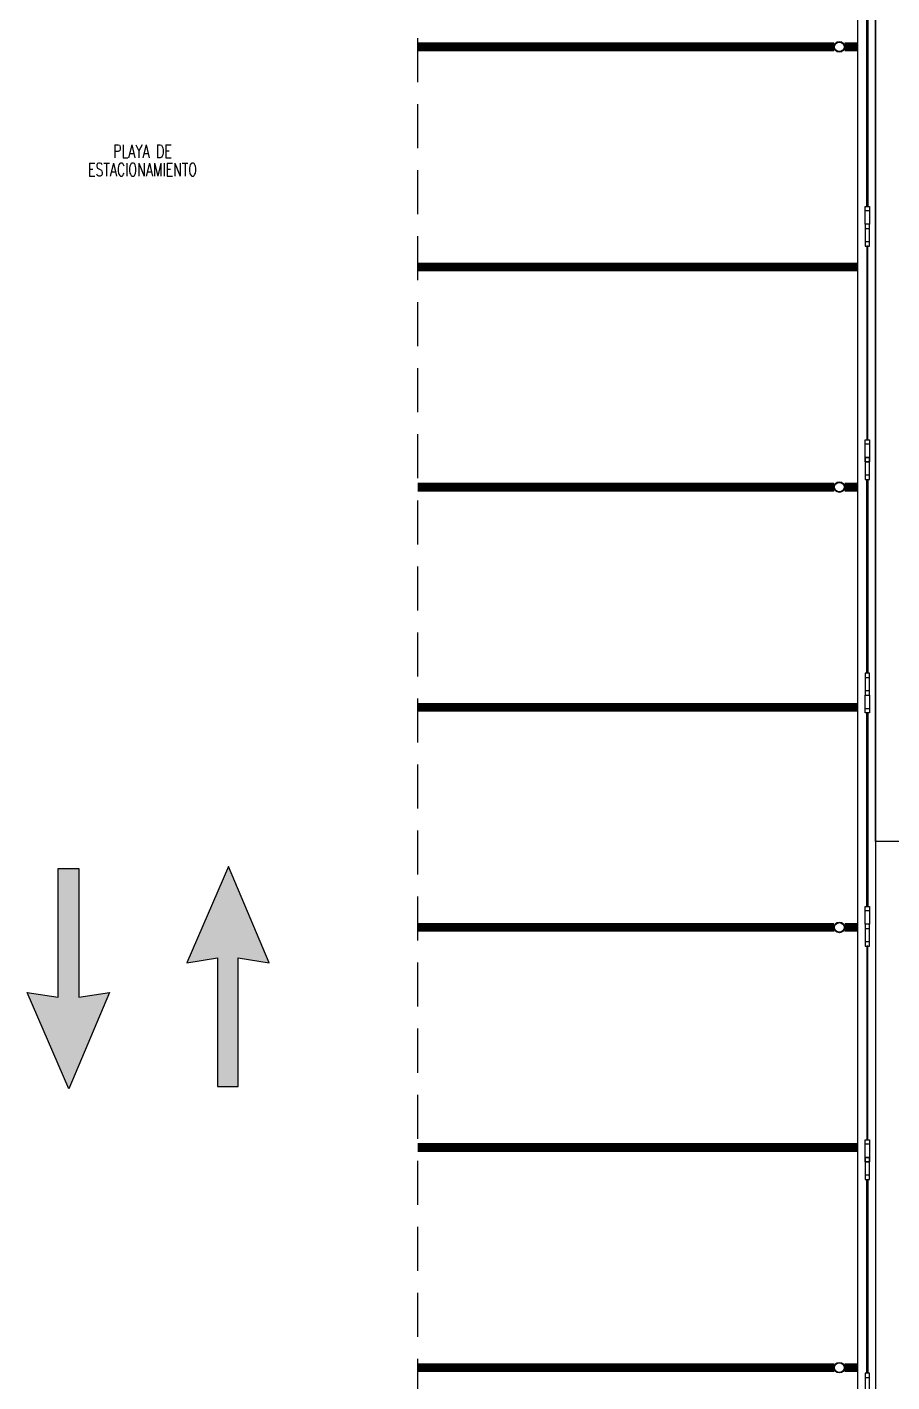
# Model space of a CAD drawing. Header units: millimetres. Extents: x -579 to 213, y -67 to 509.
# Drawn here: x 7.35 to 17.17, y -0.67 to 14.72 of the extents above; entities that cross this region are included whole.
import ezdxf
from ezdxf.enums import TextEntityAlignment as Align
from ezdxf.xclip import XClip

# ---------------------------------------------------------------- set-up
doc = ezdxf.new("R2010")
doc.units = ezdxf.units.MM
doc.header["$LTSCALE"] = 0.1
doc.linetypes.add('X REF - ANELO INST bind$0$X REF - ANELO EXT$0$DASHED', pattern=[0.75, 0.5, -0.25])
for name, color, linetype in [('X REF - ANELO INST bind$0$X REF - ANELO EXT$0$A-VISTAS', 8, 'Continuous'), ('X REF - ANELO INST bind$0$X REF - ANELO EXT$0$C-METALICA', 8, 'Continuous'), ('X REF - ANELO INST bind$0$X REF - ANELO EXT$0$MET-COLUMNA METALICA', 7, 'Continuous'), ('X REF - ANELO INST bind$0$X REF - ANELO EXT$0$P-PINT VIAL AMARILLA', 9, 'Continuous'), ('X REF - ANELO INST bind$0$X REF - ANELO EXT$0$PROY-MEDIASOMBRA', 8, 'X REF - ANELO INST bind$0$X REF - ANELO EXT$0$DASHED'), ('X REF - ANELO INST bind$0$X REF - ANELO EXT$0$R-NOMBRE LOCAL', 7, 'Continuous')]:
    doc.layers.add(name, color=color, linetype=linetype)
doc.styles.add('X REF - ANELO INST bind$0$X REF - ANELO EXT$0$VAUX', font='romans.shx', dxfattribs={"width": 0.85})

# ---------------------------------------------------------------- blocks, each defined once
blk = doc.blocks.new('X REF - ANELO INST bind$0$X REF - ANELO EXT$0$parking')
at = {"layer": 'X REF - ANELO INST bind$0$X REF - ANELO EXT$0$P-PINT VIAL AMARILLA', "const_width": 0.1, "elevation": 0}
blk.add_lwpolyline([(-4.75, 0), (0.25, 0)], dxfattribs=at)
blk = doc.blocks.new('X REF - ANELO INST bind$0$X REF - ANELO EXT$0$flecha simple')
at = {"layer": 'X REF - ANELO INST bind$0$X REF - ANELO EXT$0$P-PINT VIAL AMARILLA', "ltscale": 0.1}
blk.add_hatch(color=256, dxfattribs=at).paths.add_polyline_path([(-0.253, 1.406), (0.098, 1.46), (0.098, 0), (0.333, 0), (0.333, 1.46), (0.684, 1.406), (0.221, 2.5)])
at = {"layer": 'X REF - ANELO INST bind$0$X REF - ANELO EXT$0$P-PINT VIAL AMARILLA', "linetype": 'Continuous'}
blk.add_lwpolyline([(0.333, 0), (0.333, 1.46), (0.684, 1.406), (0.221, 2.5), (-0.253, 1.406), (0.098, 1.46), (0.098, 0)], close=True, dxfattribs=at)
blk = doc.blocks.new('X REF - ANELO INST bind$0$X REF - ANELO EXT$0$N Local')
at = {"layer": 'X REF - ANELO INST bind$0$X REF - ANELO EXT$0$R-NOMBRE LOCAL', "lineweight": 0, "style": 'X REF - ANELO INST bind$0$X REF - ANELO EXT$0$VAUX', "width": 0.85}
for p in [(6337.572, -934.455), (6337.572, -934.715)]:
    blk.add_attdef('NOMBRE', text='', height=0.182, dxfattribs=at).set_placement(p, align=Align.CENTER)
blk = doc.blocks.new('X REF - ANELO INST bind$0$X REF - ANELO EXT')
at = {"layer": 'X REF - ANELO INST bind$0$X REF - ANELO EXT$0$A-VISTAS'}
blk.add_lwpolyline([(16.981, 5.472), (16.981, 41.778), (47.481, 41.778), (47.481, 5.472)], close=True, dxfattribs=at)
blk.add_lwpolyline([(11.781, -6.245), (11.781, -6.047), (16.781, -6.047), (16.781, 29.595), (16.781, 29.595), (16.981, 29.595), (16.981, 29.595), (16.981, -6.245), (11.781, -6.245)], dxfattribs=at)
at = {"layer": 'X REF - ANELO INST bind$0$X REF - ANELO EXT$0$C-METALICA'}
for p, q in [((16.863, 12.482), (16.863, 12.632)), ((16.913, 12.632), (16.913, 12.482)), ((16.863, 12.432), (16.863, 12.282)), ((16.913, 12.282), (16.913, 12.432)), ((16.863, 9.832), (16.863, 9.982)), ((16.913, 9.982), (16.913, 9.832)), ((16.863, 9.782), (16.863, 9.632)), ((16.913, 9.632), (16.913, 9.782)), ((16.863, 7.332), (16.863, 7.182)), ((16.913, 7.182), (16.913, 7.332)), ((16.863, 6.982), (16.863, 7.132)), ((16.913, 7.132), (16.913, 6.982)), ((16.863, 4.532), (16.863, 4.682)), ((16.913, 4.682), (16.913, 4.532)), ((16.863, 4.482), (16.863, 4.332)), ((16.913, 4.332), (16.913, 4.482)), ((16.863, 1.882), (16.863, 2.032)), ((16.913, 2.032), (16.913, 1.882)), ((16.863, 1.832), (16.863, 1.682)), ((16.913, 1.682), (16.913, 1.832)), ((16.863, -0.618), (16.863, -0.768)), ((16.913, -0.768), (16.913, -0.618))]:
    blk.add_line(p, q, dxfattribs=at)
for points in [[(16.893, 14.881), (16.893, 12.682), (16.883, 12.682), (16.883, 14.881)], [(16.863, 12.632), (16.863, 12.682), (16.913, 12.682), (16.913, 12.632)], [(16.863, 12.482), (16.863, 12.432), (16.913, 12.432), (16.913, 12.482)], [(16.863, 12.282), (16.863, 12.232), (16.913, 12.232), (16.913, 12.282)], [(16.893, 10.032), (16.893, 12.232), (16.883, 12.232), (16.883, 10.032)], [(16.863, 9.982), (16.863, 10.032), (16.913, 10.032), (16.913, 9.982)], [(16.863, 9.832), (16.863, 9.782), (16.913, 9.782), (16.913, 9.832)], [(16.863, 9.782), (16.863, 9.832), (16.913, 9.832), (16.913, 9.782)], [(16.863, 9.632), (16.863, 9.582), (16.913, 9.582), (16.913, 9.632)], [(16.893, 9.582), (16.893, 7.382), (16.883, 7.382), (16.883, 9.582)], [(16.863, 7.382), (16.863, 7.332), (16.913, 7.332), (16.913, 7.382)], [(16.863, 7.182), (16.863, 7.132), (16.913, 7.132), (16.913, 7.182)], [(16.863, 6.932), (16.863, 6.982), (16.913, 6.982), (16.913, 6.932)], [(16.893, 6.932), (16.893, 4.732), (16.883, 4.732), (16.883, 6.932)], [(16.863, 4.682), (16.863, 4.732), (16.913, 4.732), (16.913, 4.682)], [(16.863, 4.532), (16.863, 4.482), (16.913, 4.482), (16.913, 4.532)], [(16.863, 4.332), (16.863, 4.282), (16.913, 4.282), (16.913, 4.332)], [(16.893, 2.082), (16.893, 4.282), (16.883, 4.282), (16.883, 2.082)], [(16.863, 2.032), (16.863, 2.082), (16.913, 2.082), (16.913, 2.032)], [(16.863, 1.882), (16.863, 1.832), (16.913, 1.832), (16.913, 1.882)], [(16.863, 1.832), (16.863, 1.882), (16.913, 1.882), (16.913, 1.832)], [(16.863, 1.682), (16.863, 1.632), (16.913, 1.632), (16.913, 1.682)], [(16.893, 1.632), (16.893, -0.568), (16.883, -0.568), (16.883, 1.632)], [(16.863, -0.568), (16.863, -0.618), (16.913, -0.618), (16.913, -0.568)]]:
    blk.add_lwpolyline(points, close=True, dxfattribs=at)
at = {"layer": 'X REF - ANELO INST bind$0$X REF - ANELO EXT$0$MET-COLUMNA METALICA'}
for centre, radius in [((16.571, 14.495), 0.06), ((16.571, 14.495), 0.054), ((16.571, 9.495), 0.06), ((16.571, 9.495), 0.054), ((16.571, 4.495), 0.06), ((16.571, 4.495), 0.054), ((16.571, -0.505), 0.06), ((16.571, -0.505), 0.054)]:
    blk.add_circle(centre, radius, dxfattribs=at)
at = {"layer": 'X REF - ANELO INST bind$0$X REF - ANELO EXT$0$P-PINT VIAL AMARILLA', "const_width": 0.1}
for points in [[(16.511, 14.495), (11.781, 14.495)], [(16.781, 14.495), (16.631, 14.495)], [(16.511, 9.495), (11.781, 9.495)], [(16.781, 9.495), (16.631, 9.495)], [(16.511, 4.495), (11.781, 4.495)], [(16.781, 4.495), (16.631, 4.495)], [(16.511, -0.505), (11.781, -0.505)], [(16.781, -0.505), (16.631, -0.505)]]:
    blk.add_lwpolyline(points, dxfattribs=at)
at = {"layer": 'X REF - ANELO INST bind$0$X REF - ANELO EXT$0$PROY-MEDIASOMBRA', "ltscale": 10}
blk.add_lwpolyline([(11.781, 29.595), (11.781, -5.847), (16.781, -5.847), (16.781, 29.595), (11.781, 29.595)], dxfattribs=at)
ref = blk.add_blockref('X REF - ANELO INST bind$0$X REF - ANELO EXT$0$N Local', (5078.713, 760.798, -0.004), dxfattribs=dict(xscale=-0.7999999999999545, yscale=0.8000000000000114, zscale=0.8))
ref.add_attrib('NOMBRE', 'PLAYA DE', dxfattribs={"layer": 'X REF - ANELO INST bind$0$X REF - ANELO EXT$0$R-NOMBRE LOCAL', "lineweight": 0, "height": 0.15, "style": 'X REF - ANELO INST bind$0$X REF - ANELO EXT$0$VAUX', "width": 0.7}).set_placement((8.656, 13.234, -0.004), align=Align.CENTER)
ref.add_attrib('NOMBRE', 'ESTACIONAMIENTO', dxfattribs={"layer": 'X REF - ANELO INST bind$0$X REF - ANELO EXT$0$R-NOMBRE LOCAL', "lineweight": 0, "height": 0.15, "style": 'X REF - ANELO INST bind$0$X REF - ANELO EXT$0$VAUX', "width": 0.7}).set_placement((8.656, 13.026, -0.004), align=Align.CENTER)
at = {"rotation": 180}
for p in [(12.031, 11.995, 0.004), (12.031, 6.995, 0.004), (12.031, 1.995, 0.004)]:
    blk.add_blockref('X REF - ANELO INST bind$0$X REF - ANELO EXT$0$parking', p, dxfattribs=at)
at = {"extrusion": (4.59844e-06, 3.36838e-19, 1), "xscale": -0.9999999999999967, "rotation": 180}
blk.add_blockref('X REF - ANELO INST bind$0$X REF - ANELO EXT$0$flecha simple', (7.599, 5.163, -0.001), dxfattribs=at)
at = {"extrusion": (4.59844e-06, 3.6479e-19, 1)}
blk.add_blockref('X REF - ANELO INST bind$0$X REF - ANELO EXT$0$flecha simple', (9.411, 2.688, -0.001), dxfattribs=at)
blk = doc.blocks.new('X REF - ANELO INST bind$0$X REF - ANELO')
blk.add_blockref('X REF - ANELO INST bind$0$X REF - ANELO EXT', (0, 0))
blk = doc.blocks.new('X REF - ANELO INST bind')
ref = blk.add_blockref('X REF - ANELO INST bind$0$X REF - ANELO', (0, 0))
XClip(ref).set_block_clipping_path([(-76.9680737415, -24.7711317477), (92.9860355418, 61.1669630168)])

msp = doc.modelspace()

# ---------------------------------------------------------------- block references
msp.add_blockref('X REF - ANELO INST bind', (0, 0))

doc.saveas('drawing.dxf')
